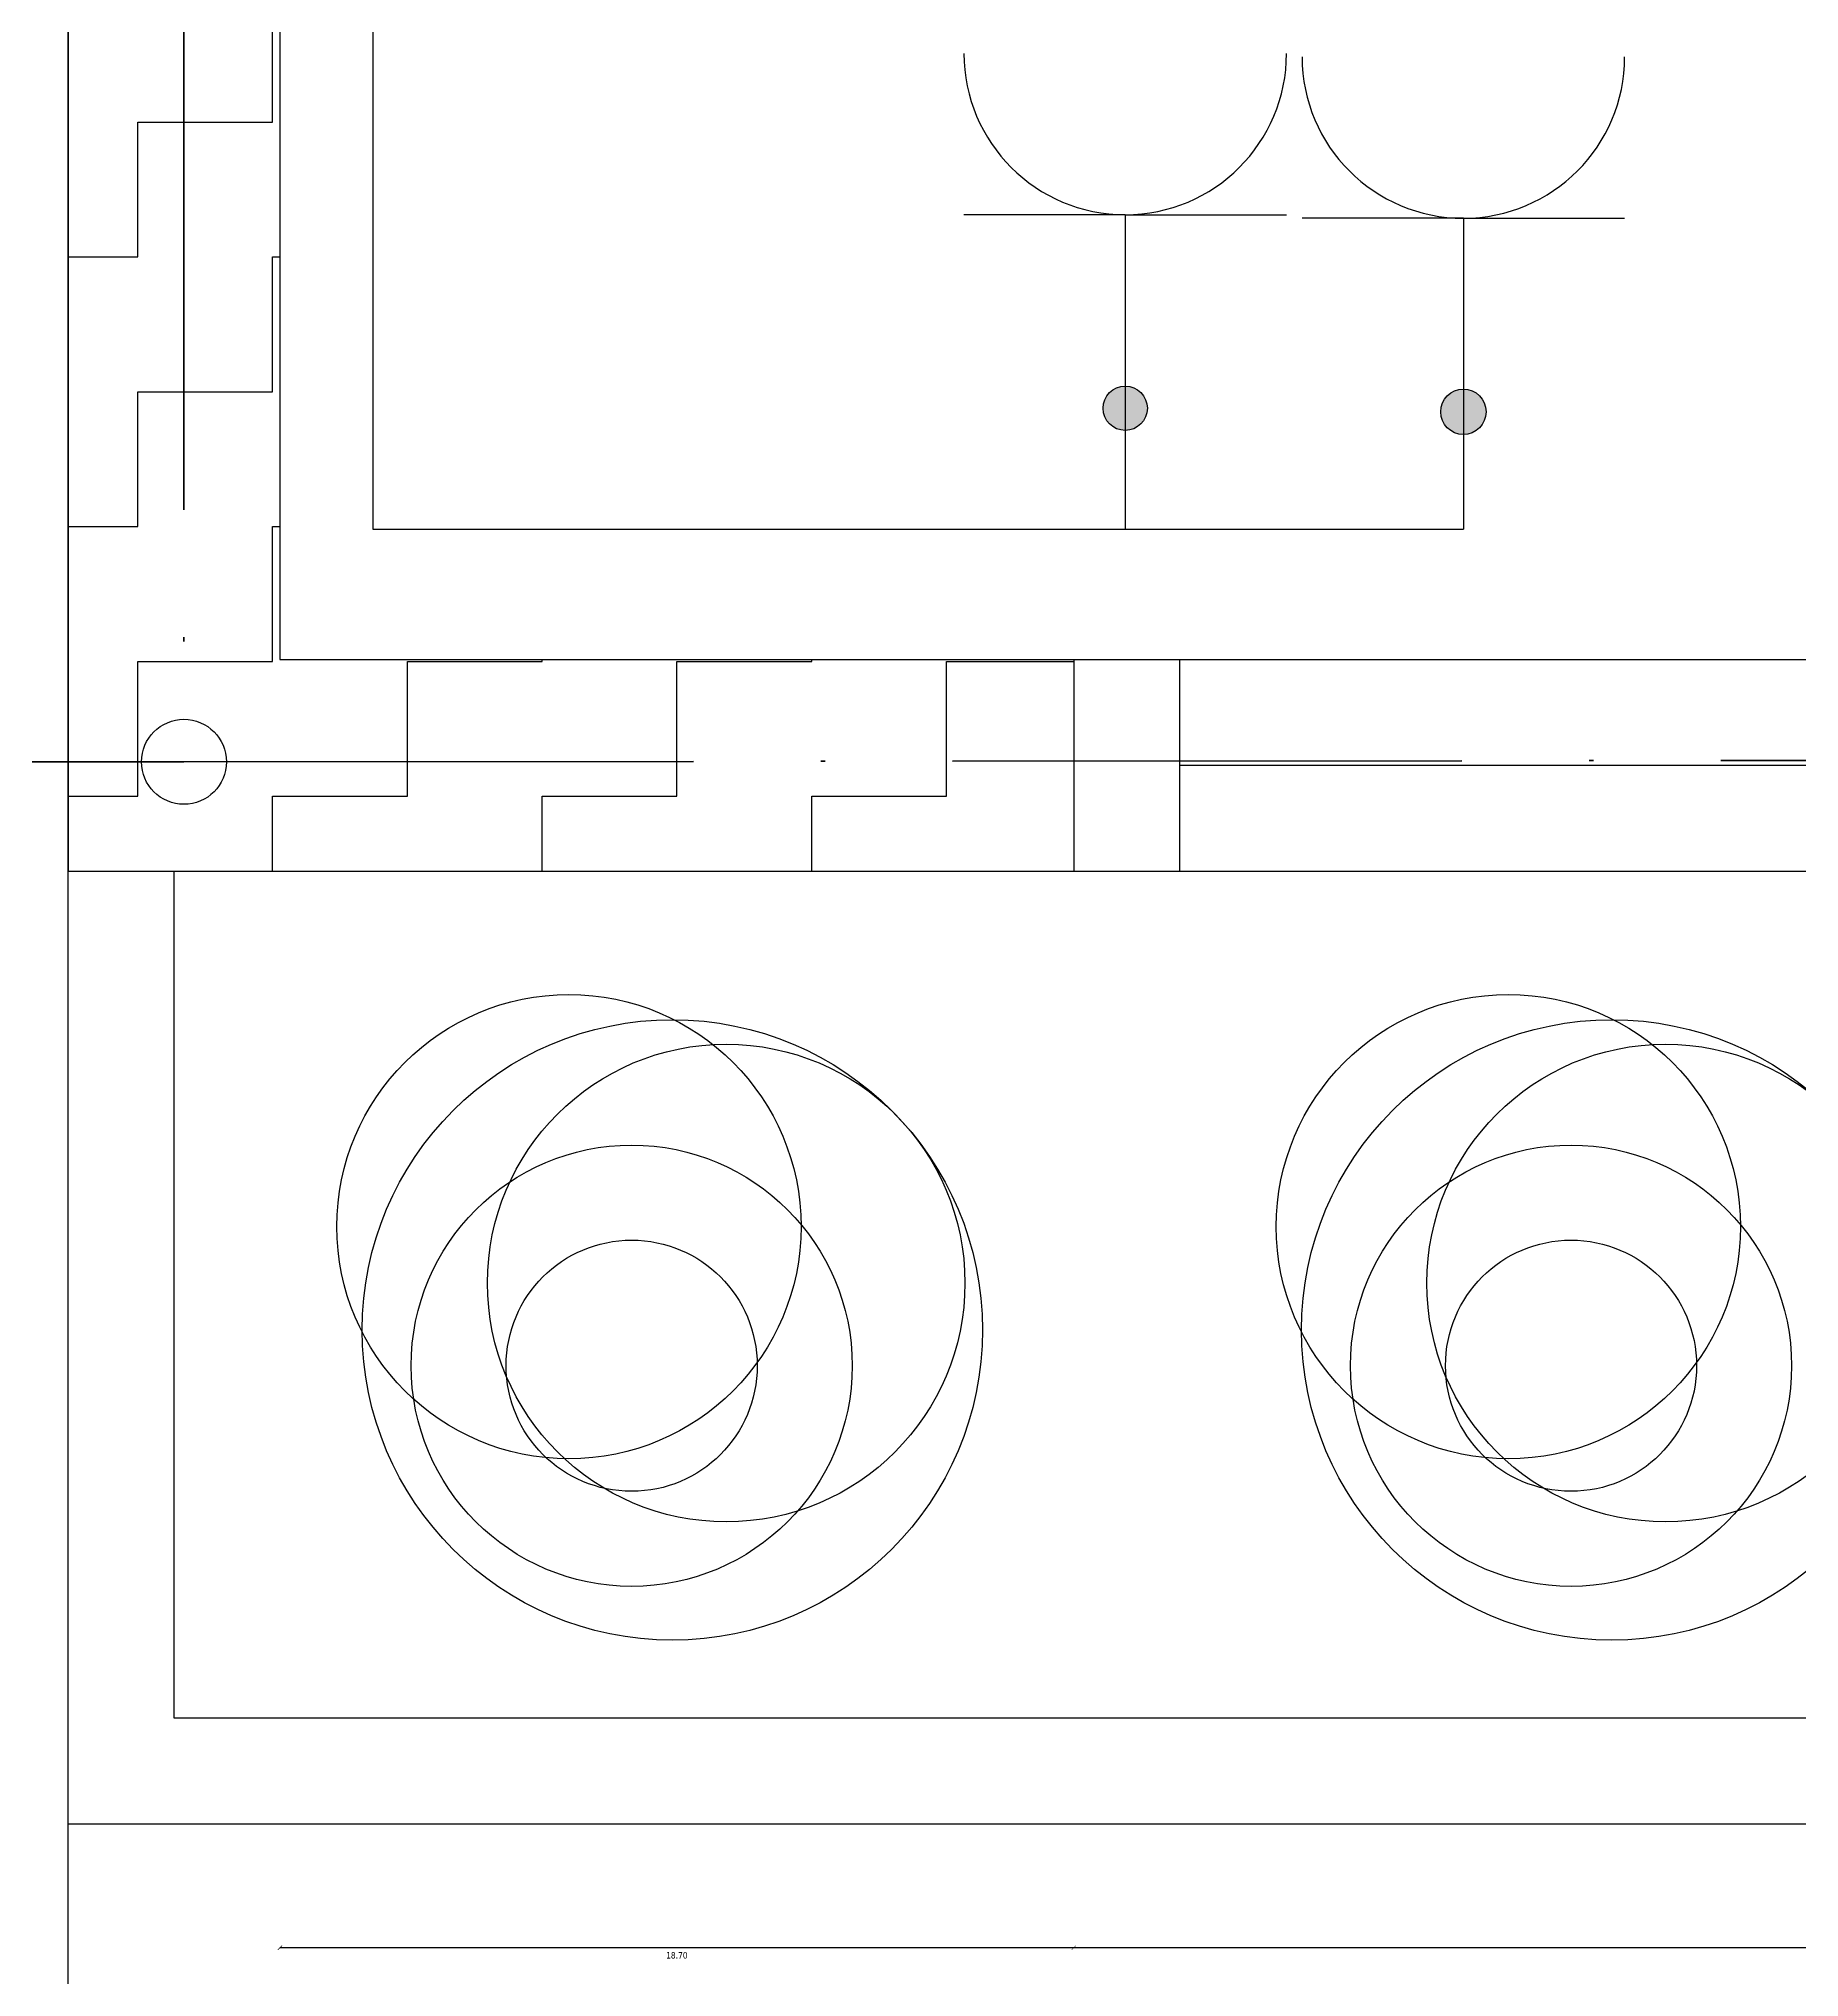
# Model space of a CAD drawing. Header units: millimetres. Extents: x 154 to 5560, y 36 to 724.
# Drawn here: x 1684.01 to 1725.48, y 108.95 to 154.59 of the extents above; entities that cross this region are included whole.
import ezdxf

# ---------------------------------------------------------------- set-up
doc = ezdxf.new("R2010")
doc.units = ezdxf.units.MM
doc.linetypes.add('ACAD_ISO10W100', pattern=[18, 12, -3, 0, -3])
for name, color, linetype in [('KUVVETLİ AKIM', 90, 'Continuous'), ('MİMARİ PLAN', 8, 'Continuous'), ('SEMBOL LİSTESİ', 7, 'Continuous'), ('topraklama', 104, 'Continuous')]:
    doc.layers.add(name, color=color, linetype=linetype)
doc.styles.add('taho', font='tahoma.ttf')
doc.dimstyles.new('PATO', dxfattribs={"dimtxt": 0.15, "dimasz": 0.1, "dimexe": 0.02, "dimexo": 0, "dimgap": 0.1, "dimtad": 2, "dimzin": 1, "dimdsep": 46, "dimtxsty": 'taho', "dimblk": 'ARCHTICK', "dimcen": 0.1, "dimse1": 1, "dimse2": 1, "dimclrd": 256, "dimclre": 1, "dimclrt": 256, "dimadec": 0, "dimazin": 0, "dimtfac": 1, "dimtix": 1, "dimtmove": 0, "dimatfit": 3, "dimldrblk": 'ARCHTICK', "dimfxl": 1, "dimtolj": 1, "dimtzin": 0, "dimarcsym": 0})

# ---------------------------------------------------------------- blocks, each defined once
blk = doc.blocks.new('_ARCHTICK')
at = {"color": 0, "linetype": 'ByBlock', "const_width": 0.15}
blk.add_lwpolyline([(-0.5, -0.5), (0.5, 0.5)], dxfattribs=at)
blk = doc.blocks.new('*D16')
at = {"layer": 'Defpoints', "color": 0, "transparency": 16777216}
for p in [(1689.687, 147.085), (1708.387, 134.989), (1689.687, 109.639)]:
    blk.add_point(p, dxfattribs=at)
at = {"layer": 'MİMARİ PLAN', "lineweight": -2, "transparency": 16777216}
blk.add_line((1708.387, 109.639), (1689.687, 109.639), dxfattribs=at)
at = {"layer": 'MİMARİ PLAN', "lineweight": -2, "transparency": 16777216, "xscale": 0.1, "yscale": 0.1, "zscale": 0.1, "rotation": 180}
blk.add_blockref('_ARCHTICK', (1689.687, 109.639), dxfattribs=at)
at = {"layer": 'MİMARİ PLAN', "lineweight": -2, "transparency": 16777216, "xscale": 0.1, "yscale": 0.1, "zscale": 0.1}
blk.add_blockref('_ARCHTICK', (1708.387, 109.639), dxfattribs=at)
at = {"layer": 'MİMARİ PLAN', "transparency": 16777216, "insert": (1699.037, 109.46), "char_height": 0.15, "attachment_point": 5, "style": 'taho'}
blk.add_mtext('\\A1;18.70', dxfattribs=at)
blk = doc.blocks.new('*D27')
at = {"layer": 'Defpoints', "color": 0, "transparency": 16777216}
for p in [(1689.687, 225.321), (1673.901, 139.976), (1689.687, 139.976)]:
    blk.add_point(p, dxfattribs=at)
at = {"layer": 'MİMARİ PLAN', "lineweight": -2, "transparency": 16777216}
blk.add_line((1673.901, 225.321), (1673.901, 139.976), dxfattribs=at)
at = {"layer": 'MİMARİ PLAN', "lineweight": -2, "transparency": 16777216, "xscale": 0.1, "yscale": 0.1, "zscale": 0.1}
for p, rotation in [((1673.901, 225.321), 90), ((1673.901, 139.976), 270)]:
    blk.add_blockref('_ARCHTICK', p, dxfattribs=dict(at, rotation=rotation))
at = {"layer": 'MİMARİ PLAN', "transparency": 16777216, "insert": (1673.722, 182.648), "char_height": 0.15, "attachment_point": 5, "rotation": 90, "style": 'taho'}
blk.add_mtext('\\A1;85.35', dxfattribs=at)
blk = doc.blocks.new('*D29')
at = {"layer": 'Defpoints', "color": 0, "transparency": 16777216}
for p in [(1717.977, 139.976), (1673.901, 134.989), (1722.964, 134.989)]:
    blk.add_point(p, dxfattribs=at)
at = {"layer": 'MİMARİ PLAN', "lineweight": -2, "transparency": 16777216}
blk.add_line((1673.901, 139.976), (1673.901, 134.989), dxfattribs=at)
at = {"layer": 'MİMARİ PLAN', "lineweight": -2, "transparency": 16777216, "xscale": 0.1, "yscale": 0.1, "zscale": 0.1}
for p, rotation in [((1673.901, 139.976), 90), ((1673.901, 134.989), 270)]:
    blk.add_blockref('_ARCHTICK', p, dxfattribs=dict(at, rotation=rotation))
at = {"layer": 'MİMARİ PLAN', "transparency": 16777216, "insert": (1673.723, 137.483), "char_height": 0.15, "attachment_point": 5, "rotation": 90, "style": 'taho'}
blk.add_mtext('\\A1;4.99', dxfattribs=at)
blk = doc.blocks.new('*D31')
at = {"layer": 'Defpoints', "color": 0, "transparency": 16777216}
for p in [(1689.687, 230.183), (1661.827, 134.989), (1684.701, 134.989)]:
    blk.add_point(p, dxfattribs=at)
at = {"layer": 'MİMARİ PLAN', "lineweight": -2, "transparency": 16777216}
blk.add_line((1661.827, 230.183), (1661.827, 134.989), dxfattribs=at)
at = {"layer": 'MİMARİ PLAN', "lineweight": -2, "transparency": 16777216, "xscale": 0.1, "yscale": 0.1, "zscale": 0.1}
for p, rotation in [((1661.827, 230.183), 90), ((1661.827, 134.989), 270)]:
    blk.add_blockref('_ARCHTICK', p, dxfattribs=dict(at, rotation=rotation))
at = {"layer": 'MİMARİ PLAN', "transparency": 16777216, "insert": (1661.649, 182.586), "char_height": 0.15, "attachment_point": 5, "rotation": 90, "style": 'taho'}
blk.add_mtext('\\A1;95.19', dxfattribs=at)
blk = doc.blocks.new('*D66')
at = {"layer": 'Defpoints', "color": 0, "transparency": 16777216}
for p in [(1708.387, 134.989), (1758.254, 134.989), (1708.387, 109.639)]:
    blk.add_point(p, dxfattribs=at)
at = {"layer": 'MİMARİ PLAN', "lineweight": -2, "transparency": 16777216}
blk.add_line((1758.254, 109.639), (1708.387, 109.639), dxfattribs=at)
at = {"layer": 'MİMARİ PLAN', "lineweight": -2, "transparency": 16777216, "xscale": 0.1, "yscale": 0.1, "zscale": 0.1, "rotation": 180}
blk.add_blockref('_ARCHTICK', (1708.387, 109.639), dxfattribs=at)
at = {"layer": 'MİMARİ PLAN', "lineweight": -2, "transparency": 16777216, "xscale": 0.1, "yscale": 0.1, "zscale": 0.1}
blk.add_blockref('_ARCHTICK', (1758.254, 109.639), dxfattribs=at)
at = {"layer": 'MİMARİ PLAN', "transparency": 16777216, "insert": (1733.32, 109.46), "char_height": 0.15, "attachment_point": 5, "style": 'taho'}
blk.add_mtext('\\A1;49.87', dxfattribs=at)
blk = doc.blocks.new('*D69')
at = {"layer": 'Defpoints', "color": 0, "transparency": 16777216}
for p in [(1684.701, 112.549), (1784.434, 112.549), (1684.701, 99.118)]:
    blk.add_point(p, dxfattribs=at)
at = {"layer": 'MİMARİ PLAN', "lineweight": -2, "transparency": 16777216}
blk.add_line((1784.434, 99.118), (1684.701, 99.118), dxfattribs=at)
at = {"layer": 'MİMARİ PLAN', "lineweight": -2, "transparency": 16777216, "xscale": 0.1, "yscale": 0.1, "zscale": 0.1, "rotation": 180}
blk.add_blockref('_ARCHTICK', (1684.701, 99.118), dxfattribs=at)
at = {"layer": 'MİMARİ PLAN', "lineweight": -2, "transparency": 16777216, "xscale": 0.1, "yscale": 0.1, "zscale": 0.1}
blk.add_blockref('_ARCHTICK', (1784.434, 99.118), dxfattribs=at)
at = {"layer": 'MİMARİ PLAN', "transparency": 16777216, "insert": (1734.567, 98.94), "char_height": 0.15, "attachment_point": 5, "style": 'taho'}
blk.add_mtext('\\A1;99.73', dxfattribs=at)

msp = doc.modelspace()

# ---------------------------------------------------------------- hatches: boundary and pattern name
at = {"layer": 'KUVVETLİ AKIM'}
h = msp.add_hatch(color=256, dxfattribs=at)
h.dxf.hatch_style = 1
h.paths.add_polyline_path([(1710.121, 145.89, 0.414214), (1709.6, 146.411), (1709.6, 145.89), (1709.6, 145.369, 0.414214)])
h.paths.add_polyline_path([(1709.6, 145.89), (1709.6, 146.411, 0.414214), (1709.079, 145.89, 0.414214), (1709.6, 145.369)])
h.paths.add_polyline_path([(1717.565, 145.808), (1717.565, 146.343, 0.414214), (1717.03, 145.808, 0.414214), (1717.565, 145.273)])
h.paths.add_polyline_path([(1718.1, 145.808, 0.414214), (1717.565, 146.343), (1717.565, 145.808), (1717.565, 145.273, 0.414214)])
at = {"layer": 'MİMARİ PLAN', "transparency": 33554687}
h = msp.add_hatch(dxfattribs=at)
h.set_pattern_fill('ZIGZAG', color=256, style=0)
h.set_pattern_definition([(0, (1721.262, 581.2522), (3.175, 3.175), [3.175, -3.175]), (90, (1724.437, 581.2522), (-3.175, 3.175), [3.175, -3.175])])
h.paths.add_polyline_path([(1784.434, 185.769), (1776.954, 185.769), (1776.954, 112.549), (1784.434, 112.549)])
h.paths.add_polyline_path([(1776.954, 139.976), (1758.254, 139.976), (1758.254, 134.989), (1776.954, 134.989)])
h.paths.add_polyline_path([(1708.387, 139.976), (1689.687, 139.976), (1689.687, 225.321), (1711.382, 225.321), (1711.382, 230.308), (1684.701, 230.308), (1684.701, 134.989), (1708.387, 134.989)])
h.paths.add_polyline_path([(1754.514, 230.308), (1743.998, 230.308), (1743.998, 225.321), (1754.514, 225.321)])

# ---------------------------------------------------------------- linework, layer by layer
at = {"layer": 'KUVVETLİ AKIM'}
for p, q in [((1691.879, 186.576), (1691.879, 143.042)), ((1709.6, 145.89), (1709.6, 143.042)), ((1717.565, 145.808), (1717.565, 143.042)), ((1691.879, 143.042), (1710.026, 143.042)), ((1710.026, 143.042), (1714.188, 143.042)), ((1714.188, 143.042), (1717.565, 143.042))]:
    msp.add_line(p, q, dxfattribs=at)
for centre, radius in [((1709.6, 145.89), 0.521), ((1717.565, 145.808), 0.535)]:
    msp.add_circle(centre, radius, dxfattribs=at)
at = {"layer": 'MİMARİ PLAN', "ltscale": 0.2}
for p, q in [((1684.701, 230.308), (1684.701, 134.989)), ((1689.687, 225.321), (1689.687, 139.976)), ((1689.687, 139.976), (1708.387, 139.976)), ((1708.387, 139.976), (1708.387, 134.989)), ((1684.701, 134.989), (1708.387, 134.989))]:
    msp.add_line(p, q, dxfattribs=at)
at = {"layer": 'MİMARİ PLAN'}
for p, q in [((1708.387, 139.976), (1758.254, 139.976)), ((1710.881, 139.976), (1710.881, 134.989)), ((1710.881, 137.483), (1755.76, 137.483)), ((1687.194, 115.043), (1687.194, 134.989)), ((1708.387, 134.989), (1758.254, 134.989)), ((1776.954, 115.043), (1687.194, 115.043)), ((1776.954, 112.549), (1684.701, 112.549))]:
    msp.add_line(p, q, dxfattribs=at)
msp.add_lwpolyline([(1985.895, 62.683), (1684.701, 62.683), (1684.701, 676.042), (1985.895, 676.042), (1985.895, 62.683)], dxfattribs=at)
for centre, radius in [((1696.496, 126.62), 5.467), ((1718.624, 126.62), 5.467), ((1698.931, 124.187), 7.306), ((1721.059, 124.187), 7.306), ((1700.2, 125.292), 5.624), ((1722.328, 125.292), 5.624), ((1697.973, 123.345), 5.195), ((1720.101, 123.345), 5.195), ((1697.973, 123.345), 2.957), ((1720.101, 123.345), 2.957)]:
    msp.add_circle(centre, radius, dxfattribs=at)
at = {"layer": 'SEMBOL LİSTESİ'}
for p, q in [((1709.6, 150.449), (1705.801, 150.449)), ((1709.6, 150.449), (1709.6, 145.89)), ((1709.6, 150.449), (1713.398, 150.449)), ((1717.565, 150.367), (1713.766, 150.367)), ((1717.565, 150.367), (1717.565, 145.808)), ((1717.565, 150.367), (1721.363, 150.367))]:
    msp.add_line(p, q, dxfattribs=at)
msp.add_circle((1687.427, 137.566), 1, dxfattribs=at)
for centre in [(1709.6, 154.247), (1717.565, 154.165)]:
    msp.add_arc(centre, 3.799, 180, 0, dxfattribs=at)
at = {"layer": 'topraklama', "linetype": 'ACAD_ISO10W100', "lineweight": 60}
for p, q in [((1687.427, 227.898), (1687.427, 137.566)), ((1687.427, 137.566), (1679.313, 137.566)), ((1687.427, 137.566), (1780.927, 137.643))]:
    msp.add_line(p, q, dxfattribs=at)

# ---------------------------------------------------------------- dimensions: what is measured, and where the dimension line sits
at = {"layer": 'MİMARİ PLAN'}
for base, p1, p2, picture, middle in [((1661.827, 134.989), (1689.687, 230.183), (1684.701, 134.989), '*D31', (1661.649, 182.586)), ((1673.9008, 139.9759), (1689.6872, 225.321), (1689.6872, 139.9759), '*D27', (1673.7224, 182.6484)), ((1673.901, 134.989), (1717.977, 139.976), (1722.964, 134.989), '*D29', (1673.723, 137.483))]:
    dim = msp.add_linear_dim(base=base, p1=p1, p2=p2, angle=90, dimstyle='PATO', dxfattribs=at)
    dim.commit()
    dim.dimension.update_dxf_attribs({"geometry": picture, "text_midpoint": middle})
for base, p1, p2, picture, middle in [((1689.687, 109.639), (1708.387, 134.989), (1689.687, 147.085), '*D16', (1699.037, 109.46)), ((1708.387, 109.639), (1758.254, 134.989), (1708.387, 134.989), '*D66', (1733.32, 109.46)), ((1684.701, 99.118), (1784.434, 112.549), (1684.701, 112.549), '*D69', (1734.567, 98.94))]:
    dim = msp.add_linear_dim(base=base, p1=p1, p2=p2, dimstyle='PATO', dxfattribs=at)
    dim.commit()
    dim.dimension.update_dxf_attribs({"geometry": picture, "text_midpoint": middle})

doc.saveas('drawing.dxf')
